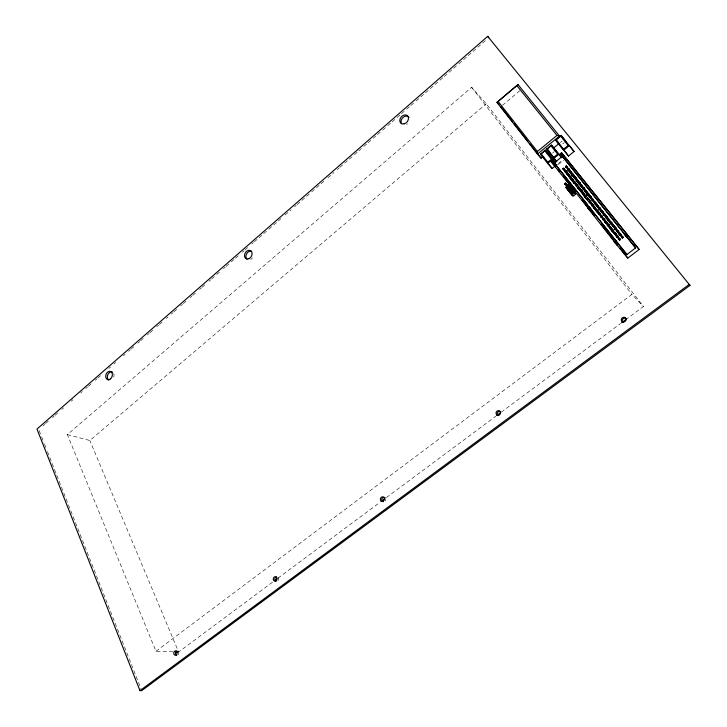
<?xml version="1.0" encoding="UTF-8"?>
<svg xmlns="http://www.w3.org/2000/svg" width="727" height="727" viewBox="0 0 727 727"><rect width="100%" height="100%" fill="white"/><g stroke="black" fill="none" stroke-linecap="round" stroke-linejoin="round"><path stroke-width="0.55" stroke-dasharray="3.63 2.73" d="M43.002 425.777L44.711 424.286M45.565 423.541L48.991 420.56M52.417 417.589L54.125 416.098M54.979 415.353L58.405 412.373M61.822 409.392L63.54 407.902M71.237 401.195L72.945 399.705M80.652 393.007L82.36 391.517M85.777 388.536L87.494 387.046M88.349 386.301L91.775 383.32M95.192 380.339L96.9 378.849M97.763 378.104L101.18 375.132M108.886 368.425L110.595 366.935M114.012 363.954L115.729 362.464M123.426 355.767L125.135 354.276M128.561 351.295L130.269 349.805M131.124 349.06L134.55 346.079M137.976 343.099L139.684 341.608M140.538 340.863L143.964 337.882M147.381 334.911L149.099 333.42M149.953 332.675L153.37 329.695M156.796 326.714L158.504 325.223M159.358 324.478L162.784 321.498M166.21 318.517L167.919 317.027M171.345 314.055L173.053 312.565M173.907 311.819L177.333 308.839M180.75 305.858L182.459 304.368M183.322 303.622L186.739 300.642M190.165 297.661L191.873 296.171M192.728 295.426L196.154 292.454M199.571 289.473L201.288 287.983M202.142 287.238L205.568 284.257M208.985 281.276L210.694 279.786M211.557 279.041L215.828 275.315M216.682 274.57L220.108 271.598M223.534 268.617L225.243 267.127M226.097 266.382L230.377 262.656M231.231 261.911L234.657 258.93M235.512 258.185L238.929 255.204M242.355 252.224L244.063 250.733M244.917 249.997L248.343 247.016M251.769 244.036L253.478 242.545M254.332 241.8L262.892 234.348M263.747 233.603L268.027 229.877M268.881 229.132L277.432 221.69M278.287 220.944L281.712 217.964M285.138 214.983L291.127 209.767M294.544 206.795L296.252 205.305M297.116 204.56L305.667 197.108M306.521 196.363L310.802 192.637M311.656 191.892L320.216 184.449M321.07 183.704L324.487 180.723M327.913 177.742L333.902 172.526M337.328 169.545L339.036 168.055M339.891 167.31L348.451 159.867M349.305 159.122L353.586 155.396M354.44 154.651L357.857 151.67M358.711 150.925L362.991 147.199M363.845 146.454L367.271 143.483M368.126 142.737L372.406 139.011M373.26 138.266L376.686 135.286M377.54 134.54L381.811 130.815M382.675 130.069L386.946 126.344M387.809 125.598L391.226 122.627M392.08 121.882L396.36 118.156M397.215 117.41L400.641 114.43M401.495 113.685L405.775 109.959M406.629 109.214L410.046 106.233M410.909 105.488L415.181 101.762M416.044 101.026L424.595 93.574M425.449 92.829L439.144 80.906M439.999 80.17L443.415 77.189M444.27 76.444L452.83 68.992M453.684 68.247L457.965 64.521M458.819 63.776L467.379 56.333M468.233 55.588L486.199 39.94M172.971 651.819L155.969 651.283L67.357 434.601L471.632 87.322L486.254 103.788L643.431 306.494L627.028 318.69M67.357 434.601L89.839 440.489L486.254 103.788M502.457 105.342L520.005 90.53M560.363 142.474L562.116 141.047M562.698 143.919L564.27 142.637M552.593 152.988L554.219 151.67M558.245 163.502L562.344 160.185M558.354 164.566L563.579 160.331M155.969 651.283L631.908 294.38L643.431 306.494M272.507 582.218L178.633 652.001L89.839 440.489M277.978 578.156L380.048 502.284M386.428 497.541L495.796 416.244M501.257 412.182L620.649 323.433M471.632 87.322L631.908 294.38M39.14 430.557L41.212 435.818M41.63 436.872L44.12 443.188M44.538 444.242L45.783 447.405M47.446 451.612L141.32 689.569M178.233 651.419A2.154 1.663 -84.2 0 1 178.07 654.827M277.95 577.52A2.199 1.817 -81.9 0 1 277.923 580.619M385.692 498.758A2.254 1.981 -75.9 0 1 385.21 500.967M113.694 373.478A4.353 3.19 -69.8 0 1 112.912 378.64M407.611 123.79A4.944 3.862 -49.6 0 1 406.575 124.508M252.396 257.94A4.58 3.535 -61.4 0 1 250.67 259.43"/><path stroke-width="1.09" d="M555.555 162.793L552.638 159.377L547.704 163.393L540.425 154.133L541.288 153.96L547.758 162.194L547.704 163.393L552.12 168.464L557.018 164.502M561.717 157.795L558.827 154.342L553.874 158.377L546.55 149.126L547.413 148.953L556.791 161.794M569.341 145.636L563.716 150.207L555.492 139.938L556.364 139.766L568.505 156.041L574.076 151.534L569.341 145.636L568.15 145.445L560.699 136.213L561.062 135.386L574.076 151.534M571.34 194.218L570.113 192.819L570.322 191.783L572.204 190.283L573.249 190.32L575.729 193.318L575.52 194.345L573.639 195.845L572.594 195.808L565.96 187.521L566.169 186.494L568.041 184.994L569.077 185.021L571.549 188.02L571.34 189.047L572.385 189.075L573.639 190.665L573.43 191.692M572.204 190.283L572.413 189.256L571.158 187.666L570.122 187.639L568.241 189.138L568.032 190.165M572.594 195.808L571.367 194.418L572.413 194.445L574.303 192.946L574.512 191.919M567.405 187.902L567.196 188.92L565.96 187.521M569.477 190.538L569.268 191.565L567.205 189.102L568.241 189.138M570.122 187.639L570.322 186.603L569.077 185.021M547.413 148.953L551.466 145.1L561.162 157.023M541.288 153.96L545.323 150.125L555.701 162.83M498.886 104.57L496.986 102.38L518.015 84.568L559.526 136.04L537.48 154.088L496.986 102.38L518.015 84.568M690.005 285.384L487.69 36.35L36.995 429.057L139.975 690.65L141.738 690.623L690.005 285.384L689.241 284.402L139.975 690.65M542.842 156.778L541.097 158.213L537.48 154.088L537.38 151.48L556.973 135.413L559.526 136.04M556.364 139.766L560.699 136.213M547.222 153.206L548.976 151.77M553.356 148.199L558.609 143.91M563.779 148.999L568.15 145.445M547.758 162.194L551.457 159.186L552.638 159.377L545.323 150.125L540.425 154.133L544.15 158.413M553.929 157.177L557.645 154.151L558.827 154.342L551.466 145.1L546.55 149.126L556.264 161.003M589.043 209.194L550.884 161.403L552.129 160.385L626.928 254.532L635.625 247.889L560.281 153.76L561.535 152.743L639.133 249.461L627.819 258.085L614.188 241.727L615.524 240.692L617.377 242.818L588.77 206.532L587.48 207.549L587.87 208.095L616.042 243.845L614.188 241.727M554.456 162.757L562.489 156.241M553.365 164.547L554.619 163.53L556.655 165.91L587.689 204.841L586.407 205.85M560.281 153.76L562.789 156.905L564.052 155.878L566.051 158.304L639.133 249.461M555.41 166.919L556.655 165.91M562.789 156.905L564.797 159.322L566.051 158.304M567.096 172.181L566.515 171.454L565.642 172.154L566.224 172.89L562.898 168.937L563.779 168.228L564.361 168.964L563.48 169.673C561.862 165.038 568.532 173.853 569.214 174.853L568.332 175.552L567.751 174.816L568.632 174.116M565.497 166.51L566.415 166.092L569.723 170.073L568.85 170.772L565.497 166.51L566.124 167.537L566.996 166.828L566.415 166.092L565.533 166.801L566.124 167.537M563.48 169.673L563.907 168.664L564.361 168.964M565.915 167.037L566.996 166.828M564.979 171.318L565.897 170.9L571.331 177.524L570.45 178.224L565.015 171.608L565.606 172.344L566.487 171.636L565.606 170.809M568.25 168.682L569.132 169.509L568.25 170.218C566.487 168.791 569.432 168.046 569.723 170.073M565.897 170.9L565.015 171.608L565.606 172.344M565.397 171.845L566.024 171.336M568.25 170.218L568.668 169.209M569.141 169.336L568.269 170.045L568.85 170.772M567.105 173.998L567.732 173.499L568.614 174.326L567.732 175.034L567.105 173.998L572.576 180.914L573.458 180.205L572.876 179.469M574.966 176.843L574.076 177.552L579.501 184.185L580.391 183.477L575.557 177.588L574.666 178.297C572.912 176.934 575.793 176.079 576.102 178.088L575.221 178.797C573.821 178.151 566.833 168.7 571.84 172.735L570.968 173.435L570.377 172.708M567.142 174.289L568.023 173.58M569.786 172.163L570.677 171.454M567.523 174.535L568.614 174.326M570.177 172.399L571.268 172.19L570.377 172.899L569.75 171.872M574.121 182.859L574.712 183.604C570.922 181.105 565.515 170.681 573.458 180.205M572.531 174.053L573.403 174.88L572.522 175.598C570.768 174.207 573.667 173.399 573.966 175.407L568.541 168.764L567.66 169.482L573.085 176.116M569.277 176.979L570.159 176.27L570.75 177.015L569.868 177.724L569.241 176.697M571.931 174.853L572.812 174.144L577.656 180.032L576.775 180.741L577.356 181.486L578.247 180.778C573.276 176.906 580.328 186.257 581.655 186.894L582.545 186.194C582.218 184.195 579.41 185.158 581.155 186.466L582.054 185.749L581.164 184.912M569.659 177.224L570.75 177.015M572.522 175.598L572.949 174.589M569.868 177.488L570.75 176.788L571.331 177.524M564.634 183.631L565.561 183.213L568.287 186.339L568.868 187.084L567.996 187.784L564.634 183.631L565.261 184.658L566.142 183.949L570.368 188.993L570.949 189.729L570.077 190.429M565.052 184.167L566.142 183.949L565.561 183.213L564.679 183.913L565.261 184.658M571.413 179.687L572.303 178.978L572.894 179.723L572.004 180.432C570.377 175.798 577.056 184.585 577.738 185.603M572.004 180.432L572.431 179.424L572.894 179.723M574.666 178.297L575.102 177.288L575.557 177.588M575.511 177.352L574.63 178.051L575.221 178.797M570.368 188.993L569.495 189.692C564.107 185.031 568.469 184.64 570.949 189.729M567.651 185.867L566.769 186.575L569.495 189.692M567.151 186.83L568.232 186.612L567.351 187.321L566.724 186.294M574.157 181.605L575.048 182.432L574.157 183.14C572.767 178.588 579.337 187.502 579.882 188.311L579.001 189.011C577.565 188.593 574.066 182.659 577.202 185.158L576.311 185.867L575.72 185.112L576.602 184.404M574.448 181.686L573.567 182.395L576.847 186.303L576.266 185.558L577.147 184.858M576.229 180.26L577.12 179.551M574.157 183.14L574.584 182.141M576.62 180.514L577.711 180.296L576.82 181.014L576.193 179.978M568.823 188.965L569.75 188.538L573.04 192.391L572.167 193.091L568.823 188.965L569.45 189.992L570.332 189.284L569.75 188.538L568.859 189.238L569.45 189.992M569.241 189.493L570.332 189.284M578.992 182.186L579.882 183.022L578.983 183.731C577.238 182.404 580.064 181.486 580.391 183.477M578.392 182.986L579.283 182.268L584.708 188.911L583.817 189.611L580.555 185.712L581.455 184.994M576.311 185.867L576.747 184.867L577.202 185.158M578.983 183.731L579.419 182.722M577.847 187.566L578.774 187.139L582.036 191.028L581.155 191.737L577.847 187.566L578.474 188.602L579.364 187.893L578.774 187.139L577.874 187.848L581.155 191.737M578.274 188.102L579.364 187.893M581.155 186.466L581.591 185.458M584.881 196.444L580.046 190.583L580.937 189.874L581.536 190.628L580.646 191.346C578.846 187.784 584.035 192.328 584.208 193.755L583.318 194.463L582.718 193.709M583.345 187.657L584.226 188.493L583.336 189.202C581.582 187.92 584.372 186.93 584.708 188.911M580.646 191.346L581.082 190.338L581.536 190.628M583.336 189.202L583.772 188.193M584.108 188.157L583.227 188.866L583.817 189.611M588.552 199.243L587.952 198.489L587.062 199.189C582.818 196.326 579.374 187.693 586.38 196.499L585.78 195.745M588.007 193.237L587.107 193.955L590.342 197.826L591.242 197.117L588.616 194L587.716 194.709C585.971 193.473 588.706 192.41 589.061 194.373L588.161 195.081C586.08 194.509 583.408 188.229 586.88 191.637L585.989 192.346L585.389 191.592L586.28 190.883M582.227 193.337L583.118 192.619L583.717 193.382L582.827 194.091L582.191 193.055M584.917 191.192L585.817 190.483L590.642 196.363M582.627 193.6L583.717 193.382M585.317 191.455L586.416 191.237L585.517 191.955L584.89 190.91M590.615 202.07L589.724 201.234L589.079 201.742L589.842 202.706C581.455 194.809 584.199 191.901 590.742 201.997L589.715 202.788L590.16 201.779L590.615 202.07L595.767 208.331L594.868 209.04L593.832 207.74L594.759 207.295L595.377 208.067L594.468 208.785L593.832 207.74M584.408 196.09L585.308 195.381L585.907 196.145L585.008 196.853L585.453 195.845L585.907 196.145M588.616 194L588.161 193.709L587.716 194.709M582.154 200.852L583.436 199.825M587.216 198.071L588.107 198.907L587.207 199.625C585.926 195.072 592.396 204.06 593.241 205.15L592.251 205.977L597.076 211.83L597.976 211.112L597.367 210.348M589.924 195.926L590.815 196.772L589.915 197.48C588.17 196.263 590.878 195.163 591.242 197.117M586.598 198.862L587.498 198.144M587.652 198.616L587.207 199.625M590.36 196.472L589.915 197.48M583.499 202.506L584.79 201.488M591.796 199.598L592.441 199.089L593.432 199.88L592.423 200.643L589.306 196.717L590.206 195.999L593.432 199.88M597.976 211.112L592.541 204.496L591.614 204.941L592.341 205.859L589.106 202.015L590.133 201.243M592.832 199.116L591.814 199.87L596.967 206.141L597.867 205.432L598.475 206.195L597.576 206.904L596.558 205.587L597.212 205.078L598.103 205.923L597.194 206.632L596.558 205.587M593.332 199.925L592.878 199.634L592.423 200.643M599.43 209.449C597.812 208.64 599.929 206.995 600.338 208.731L599.43 209.449L600.084 208.213L600.693 208.985L599.784 209.694L594.968 203.833L594.341 202.788L595.268 202.351M587.87 208.095L589.161 207.077M592.632 204.387L591.642 205.214L592.251 205.977L592.696 204.978L593.15 205.268M594.359 203.069L595.331 202.26L600.693 208.985M595.422 202.833L594.968 203.833L595.876 203.124L594.986 202.279M593.85 208.013L594.759 207.295M596.585 205.859L597.494 205.15M595.377 208.067L594.922 207.777L594.468 208.785M598.103 205.923L597.649 205.632L597.194 206.632M600.902 216.655L601.811 215.946L602.419 216.719L599.221 212.92L598.294 213.365L599.293 214.619L596.076 210.821L596.985 210.103L597.603 210.875L596.694 211.593C594.868 208.076 600.039 212.42 600.193 213.911L599.584 213.138M597.603 210.875L597.149 210.594L596.694 211.593M599.23 208.958L600.338 208.731M604.537 213.811L605.155 214.592L604.237 215.301L601.047 211.484L601.965 210.766L602.583 211.548L601.665 212.266C600.02 207.604 606.691 216.337 607.39 217.4M601.393 211.721L602.301 211.012L602.919 211.784L602.011 212.493L598.812 208.667L599.72 207.958L602.919 211.784M599.839 213.702L599.384 213.411L598.93 214.41L599.839 213.702L599.221 212.92L598.312 213.638L598.93 214.41M602.583 211.548L602.129 211.266L601.665 212.266M600.529 216.201L601.465 215.746L604.655 219.536L603.746 220.254L598.294 213.365M603.937 213.529L604.837 214.374L603.919 215.092C602.492 210.494 609.117 219.372 609.644 220.226L608.726 220.944L607.799 219.736L608.735 219.281L611.898 223.071L610.98 223.78C610.18 223.125 602.856 214.81 607.09 217.219L606.173 217.936L606.636 216.937L607.09 217.219M604.219 213.593L603.301 214.311L608.108 220.163L609.017 219.454L609.644 220.226M602.083 216.528L601.629 216.246L601.165 217.246L602.083 216.528L601.465 215.746L600.547 216.464L601.165 217.246M604.382 214.092L603.919 215.092M602.783 219.036L603.71 218.582L606.9 222.362L605.982 223.08L602.783 219.036L603.746 220.254M605.555 217.155L606.472 216.437M603.128 219.472L604.037 218.763L604.655 219.536M605.864 217.337L606.772 216.628M604.337 219.372L603.883 219.081L603.419 220.09L604.337 219.372L603.71 218.582L602.801 219.3L603.419 220.09M605.037 221.889L605.973 221.435L609.144 225.206L608.235 225.915L605.037 221.889L605.982 223.08M607.808 219.999L608.735 219.281L609.362 220.063L608.435 220.781L607.799 219.736M605.364 222.298L606.282 221.59L606.9 222.362M606.591 222.217L606.136 221.935L605.673 222.935L606.591 222.217L605.973 221.435L605.055 222.153L605.673 222.935M609.362 220.063L608.908 219.781L608.435 220.781M607.299 224.743L608.235 224.289L611.407 228.051L610.78 227.269L609.862 227.978L607.299 224.743L608.235 225.915M613.533 225.125L614.161 225.915L613.243 226.624L610.08 222.853L611.007 222.135L611.634 222.925L610.707 223.643C609.053 218.972 615.733 227.678 616.432 228.769M608.862 225.079L608.235 224.289L607.318 225.006L607.945 225.797L608.862 225.079L608.408 224.797L607.945 225.797L612.125 230.832L613.043 230.123L613.67 230.904C609.644 224.316 607.827 227.896 612.752 231.622L611.852 230.495L612.516 229.986L615.942 233.776L615.024 234.485L614.142 233.385L614.806 232.876L618.223 236.648L617.296 237.365L614.142 233.385M611.634 222.925L611.18 222.644L610.707 223.643M613.015 224.952L613.915 225.797L612.988 226.515C611.552 221.899 618.195 230.768 618.713 231.631L618.086 230.841L617.159 231.559M609.589 227.878L610.507 227.16L611.134 227.951L610.217 228.669L610.68 227.669L611.134 227.951M613.288 225.006L612.361 225.724L615.515 229.478L614.642 228.342L615.578 227.878L616.205 228.678L615.278 229.396L614.642 228.342M613.461 225.515L612.988 226.515M615.578 227.878L614.651 228.596L617.786 232.349L616.941 231.231L617.877 230.768L621.003 234.512L620.076 235.221L616.941 231.231M614.888 228.696L615.805 227.978M611.852 230.495L612.497 231.549L613.424 230.832L612.97 230.55L612.497 231.549L616.669 236.566M616.205 228.678L615.751 228.396L615.278 229.396M614.151 233.64L615.078 232.922L618.223 236.648M615.26 233.44L614.788 234.439L615.714 233.721L614.806 232.876M618.504 231.568L618.059 231.286L617.577 232.286L618.504 231.568L617.877 230.768L616.941 231.486L617.577 232.286M616.441 236.284L617.377 235.821L620.513 239.537L619.586 240.255L616.441 236.284L617.296 237.365M619.24 234.13L620.176 233.667L623.293 237.393L622.367 238.111L619.24 234.13L620.076 235.221M619.44 234.43L620.367 233.712L621.003 234.512M618.014 236.62L617.559 236.348L617.078 237.347L618.014 236.62L617.377 235.821L616.451 236.539L617.078 237.347M620.813 234.467L620.358 234.185L619.877 235.184L620.813 234.467L620.176 233.667L619.24 234.385L619.877 235.184M635.625 247.889L624.266 233.958L625.62 232.913L627.419 235.075M616.923 245.208L618.268 244.172L626.928 254.532M627.037 237.429L628.392 236.384M624.248 254.014L625.583 252.987M634.308 246.317L635.662 245.29M275.242 580.191L277.06 578.828M380.957 501.603L384.601 498.895M496.705 415.571L500.349 412.854M621.558 322.761L626.12 319.371M569.268 186.403L570.304 186.439M570.322 191.783L569.286 191.755L570.513 193.155L571.549 193.182M175.234 651.892L177.497 651.965M550.884 161.403L555.737 166.674M572.413 194.445L573.639 195.845M587.48 207.549L588.925 209.212M574.303 192.946L575.52 194.345M570.322 186.603L571.549 188.02M571.158 187.666L572.385 189.075M572.413 189.256L573.639 190.665M573.249 190.32L574.466 191.719M588.77 206.532L591.651 209.858M594.259 208.267L591.614 204.941M592.723 199.162L597.867 205.432M587.561 194.327L582.736 188.447L583.627 187.739L586.88 191.637M624.266 233.958L626.083 236.111L564.797 159.322M517.07 85.859L556.973 135.413M565.851 141.347L561.062 135.386L555.492 139.938L568.505 156.041M561.535 152.743L564.052 155.878M551.111 145.936L557.645 154.151M611.271 222.28L611.898 223.071M623.293 237.393L622.657 236.602L621.73 237.311L622.367 238.111M566.124 166.001L566.542 166.528M570.386 171.363L570.804 171.89M574.675 176.752L575.102 177.288M576.829 179.469L577.256 180.005M585.526 190.401L585.962 190.947M587.725 193.164L588.161 193.709M592.441 199.089L592.878 199.634M597.212 205.078L597.649 205.632M599.448 207.886L599.884 208.44M601.683 210.703L602.129 211.266M606.191 216.373L606.636 216.937M608.463 219.218L608.908 219.781M610.735 222.08L611.18 222.644M615.306 227.824L615.751 228.396M617.605 230.713L618.059 231.286M619.904 233.612L620.358 234.185M487.69 36.35L488.762 37.713M567.623 169.182L568.041 169.718M571.895 174.562L572.313 175.098M574.039 177.261L574.466 177.797M578.356 182.695L578.783 183.231M580.528 185.43L580.955 185.967M581.064 186.148L581.655 186.894M582.7 188.166L583.136 188.711M587.08 193.673L588.161 195.081M589.279 196.444L590.342 197.826M594.341 202.788L595.04 203.733M598.794 208.404L599.784 209.694M601.038 211.221L602.011 212.493M603.283 214.047L604.237 215.301M605.536 216.882L606.482 218.118M610.071 222.589L610.98 223.78M612.352 225.461L613.243 226.624M575.002 182.159L575.593 182.895M579.882 188.311L579.292 187.566L578.401 188.266L579.001 189.011M581.446 190.283L582.036 191.028M583.608 193.009L584.208 193.755M608.526 224.425L609.144 225.206M615.942 233.776L615.315 232.985L614.397 233.694L611.861 230.759L612.788 230.041L613.424 230.832M619.877 238.738L620.513 239.537M563.489 168.137L563.907 168.664M567.732 173.499L568.15 174.026M569.868 176.188L570.295 176.716M572.013 178.887L572.431 179.424M576.32 184.322L576.747 184.867M578.483 187.057L578.91 187.593M580.655 189.792L581.082 190.338M582.836 192.546L583.263 193.091M585.026 195.309L585.453 195.845M589.724 201.234L590.16 201.779M592.26 204.423L592.696 204.978M594.477 207.231L594.922 207.777M596.713 210.039L597.149 210.594M598.948 212.857L599.384 213.411M601.184 215.683L601.629 216.246M603.437 218.527L603.883 219.081M605.691 221.371L606.136 221.935M607.963 224.234L608.408 224.797M610.235 227.106L610.68 227.669M612.516 229.986L612.97 230.55M617.105 235.775L617.559 236.348M596.058 210.548L597.076 211.83M609.571 227.615L610.489 228.76M618.959 239.456L619.586 240.255M562.862 168.637L563.271 169.164M571.377 179.396L571.804 179.932M573.53 182.113L573.948 182.65M575.684 184.831L576.111 185.367M580.019 190.301L580.446 190.847M584.381 195.817L585.48 197.208M586.571 198.58L587.661 199.952M544.959 150.962L551.457 159.186M552.129 160.385L554.619 163.53M615.524 240.692L618.268 244.172M557.836 169.336L559.236 171.118M563.434 176.443L575.339 191.528M582.336 200.398L594.232 215.492M601.229 224.361L613.824 240.337M620.122 248.325L627.819 258.085M573.04 192.391L572.458 191.646L571.576 192.346L572.167 193.091M565.27 183.131L565.688 183.658M567.36 185.785L567.778 186.321M569.459 188.457L569.877 188.993M567.414 187.039L567.996 187.784M544.896 159.268L546.868 161.776M548.185 163.448L552.12 168.464M498.34 101.716L537.38 151.48M500.785 106.76L512.599 121.836M513.989 123.608L527.884 141.356M529.974 144.019L541.097 158.213M176.815 655.245A2.154 1.663 -84.2 0 1 175.471 653.091A2.154 1.663 -84.2 0 1 177.015 650.974M276.16 581.282A2.199 1.817 -81.9 0 1 276.669 576.947M384.737 497.486A2.254 1.981 -75.9 0 1 385.156 497.804M383.293 501.712A2.254 1.981 -75.9 0 1 381.829 499.113A2.254 1.981 -75.9 0 1 384.247 497.313M497.922 415.362A2.335 2.154 -59.3 0 1 500.403 411.455M623.012 322.406A2.499 2.272 -34.1 0 1 622.757 319.144A2.499 2.272 -34.1 0 1 626.183 318.59M108.832 380.012A4.353 3.19 -69.8 0 1 107.905 374.505A4.353 3.19 -69.8 0 1 112.54 372.169M401.631 123.817A4.944 3.862 -49.6 0 1 403.076 117.429A4.944 3.862 -49.6 0 1 409.056 117.383M247.007 259.148A4.58 3.535 -61.4 0 1 246.78 253.596A4.58 3.535 -61.4 0 1 251.706 251.378M404.248 123.817A4.953 3.862 -49.7 0 0 407.838 116.22A4.953 3.862 -49.7 0 0 400.295 118.319A4.953 3.862 -49.7 0 0 404.248 123.817M249.216 258.603A4.589 3.544 -61.4 0 0 251.024 251.042A4.589 3.544 -61.4 0 0 244.626 254.423A4.589 3.544 -61.4 0 0 249.216 258.603M110.54 378.867A4.362 3.19 -69.8 0 0 110.895 371.597A4.362 3.19 -69.8 0 0 105.697 376.132A4.362 3.19 -69.8 0 0 110.54 378.867M276.378 580.41A2.208 1.817 -81.8 0 0 275.588 576.784A2.208 1.817 -81.8 0 0 273.334 579.592A2.208 1.817 -81.8 0 0 276.378 580.41M176.688 654.391A2.163 1.663 -84.2 0 0 175.752 650.929A2.163 1.663 -84.2 0 0 173.853 653.873A2.163 1.663 -84.2 0 0 176.688 654.391M383.438 500.958A2.263 1.981 -75.9 0 0 383.365 497.086A2.263 1.981 -75.9 0 0 380.394 499.295A2.263 1.981 -75.9 0 0 383.438 500.958M498.922 415.072A2.345 2.154 -59.4 0 0 499.722 411.137A2.345 2.154 -59.4 0 0 496.087 412.627A2.345 2.154 -59.4 0 0 498.922 415.072M623.248 321.97A2.508 2.272 -34.2 0 0 625.992 318.653A2.508 2.272 -34.2 0 0 621.849 318.272A2.508 2.272 -34.2 0 0 623.248 321.97"/></g></svg>
